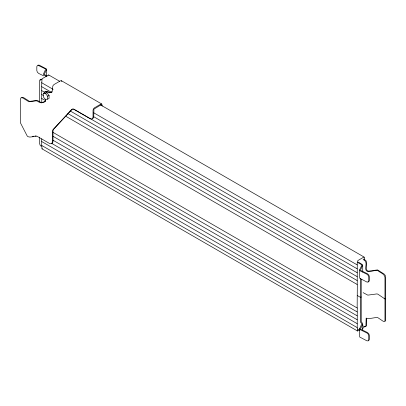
<?xml version="1.0" encoding="UTF-8"?>
<svg xmlns="http://www.w3.org/2000/svg" width="406" height="406" viewBox="0 0 406 406"><rect width="100%" height="100%" fill="white"/><g stroke="black" fill="none" stroke-linecap="round" stroke-linejoin="round"><path stroke-width="0.61" d="M45.645 99.561L45.472 101.094L44.701 101.87L41.412 102.87L39.763 102.561L37.047 100.992L36.124 100.85L28.892 101.774L22.787 97.922L21.051 97.689L20.3 99.368L20.3 122.587L27.187 135.939L27.994 136.71L29.953 137.066L37.047 136.254L49.603 143.501L51.202 143.825L51.993 143.151L52.318 141.933L52.318 131.346L52.805 129.839L71.72 109.422L72.704 109.041L73.948 109.366L90.32 118.816L92.213 118.968L93.035 117.253L93.035 110.199L93.431 108.864L94.39 107.849L100.835 104.129L101.794 104.032L102.195 106.088M43.269 93.684L43.275 96.618L44.173 98.11L45.482 99.363L47.685 99.165L49.075 98.364L49.075 95.42L46.873 92.68L44.665 92.878L43.269 93.684L45.482 93.481L46.873 92.68M49.075 95.42L47.685 96.227L47.685 99.165M364.441 326.485L363.761 327.662L362.188 328.571M385.243 321.247L385.7 320.172L385.7 277.075L385.243 275.38L384.142 274.06L377.59 269.909L368.557 271.112L367.293 270.777L366.613 269.599L366.613 262.545L366.116 260.875L363.827 258.977M359.67 269.823L360.279 270.954L366.912 274.217L368.206 275.425L368.739 277.075L368.739 280.993L368.206 282.114L366.912 282.053L359.721 278.267L359.67 269.823L361.807 265.219L361.386 264.585L357.635 262.418M358.427 262.088L362.705 264.793L360.594 269.965L360.898 270.533L367.537 273.796L368.826 275.004L369.364 276.653L369.364 280.571L368.826 281.693L367.968 281.652M359.67 328.591L360.279 329.723L366.912 332.986L368.206 334.194L368.739 335.838L368.739 339.756L368.206 340.883L366.912 340.817L359.721 337.036L359.67 328.591L361.807 323.983L360.538 322.08L360.538 278.409M361.218 279.282L361.218 321.684L362.705 323.557L362.731 324.13L360.594 328.733L360.898 329.296L367.537 332.56L368.826 333.773L369.364 335.417L369.364 339.335L368.826 340.456M37.991 65.117L39.27 65.158L46.462 68.939L46.512 69.548L44.284 74.344L47.076 76.105M40.25 80.352L40.757 79.277L41.945 79.373M92.893 118.577L93.71 116.857L93.928 109.148L100.835 104.91L101.515 105.301M51.481 92.324L41.605 86.62L41.991 78.81L48.684 74.948L59.662 81.281M357.148 264.879L357.316 261.647L357.996 260.469L363.761 257.14L364.441 257.531L364.441 259.881M357.148 268.797L357.316 264.976L93.74 112.802M357.148 272.715L357.316 268.894L93.74 116.72M357.148 276.633L357.316 272.812L73.435 108.915M357.148 280.551L357.316 276.73L70.142 110.929M357.148 284.469L357.316 280.647L67.944 113.584M357.148 307.976L357.316 284.565L65.752 116.233M357.148 311.894L357.316 308.073L53.13 132.452M357.148 315.807L357.316 311.991L53.13 136.37M357.148 319.725L357.316 315.909L53.13 140.288M357.148 323.643L357.316 319.827L51.481 143.252M357.148 327.561L357.316 323.744L41.605 141.471L41.777 138.827M43.904 93.06L44.919 91.654L46.726 91.7L49.136 92.822L51.643 92.279L52.658 89.553L52.658 86.889L53.054 85.549L54.013 84.539L60.464 80.814L61.423 80.723L101.794 104.032M72.395 109.031L53.485 129.443L52.998 130.955L52.998 141.542L52.673 142.76L51.877 143.43M361.218 297.004L360.538 297.395L357.25 295.497M360.092 329.779L357.529 331.012L41.991 148.835L41.777 145.485M385.7 298.623L384.969 298.983L377.763 294.096L376.783 293.924L367.821 295.142L363.142 292.67M45.381 101.48L42.087 102.474L40.443 102.17L37.728 100.602L36.804 100.46L29.572 101.383L23.467 97.531L21.731 97.298M52.323 91.888L49.816 92.431L47.401 91.309L45.599 91.264M32.48 136.386L33.713 136.198M34.952 136.005L36.185 135.812M41.991 148.835L42.452 148.814M363.147 259.373L365.436 261.266C367.476 264.215 363.431 270.492 367.821 271.634C371.16 272.025 374.449 269.894 377.763 270.589C380.143 272.771 384.573 273.7 384.969 277.435L384.969 320.532L384.512 321.608L383.416 321.435L377.763 317.604L376.783 317.426L368.805 318.664L366.151 318.162L365.933 325.622L365.436 326.723L364.238 326.602L363.147 325.972M41.265 79.764L40.082 79.672L39.57 80.743L39.57 101.429M364.918 326.211L366.116 326.333L366.613 325.231L366.613 318.182M43.625 75.861L38.646 73.415L37.372 72.197L36.819 70.558L36.819 66.64L37.372 65.544L38.646 65.579L45.284 68.842L45.589 69.406L43.452 74.014L43.564 74.765L46.401 76.495M100.267 104.728L364.228 257.12M41.605 82.702L53.13 89.356M44.899 92.441L41.605 90.538L41.777 86.717M43.249 95.405L41.605 94.456L41.777 90.634M45.447 100.592L41.605 98.374L41.777 94.552M41.777 102.388L41.777 98.47M357.635 329.017L359.777 330.261M47.685 96.227L45.482 93.481M41.265 146.368L40.082 145.094L39.57 143.43L39.57 137.162M357.529 331.012L357.316 327.662L41.605 145.389L41.777 141.567M48.684 74.948L48.898 75.359M61.423 80.723L61.819 81.601M362.731 265.362L362.731 271.99M362.731 324.13L362.731 330.154M46.512 69.548L46.512 76.181"/></g></svg>
